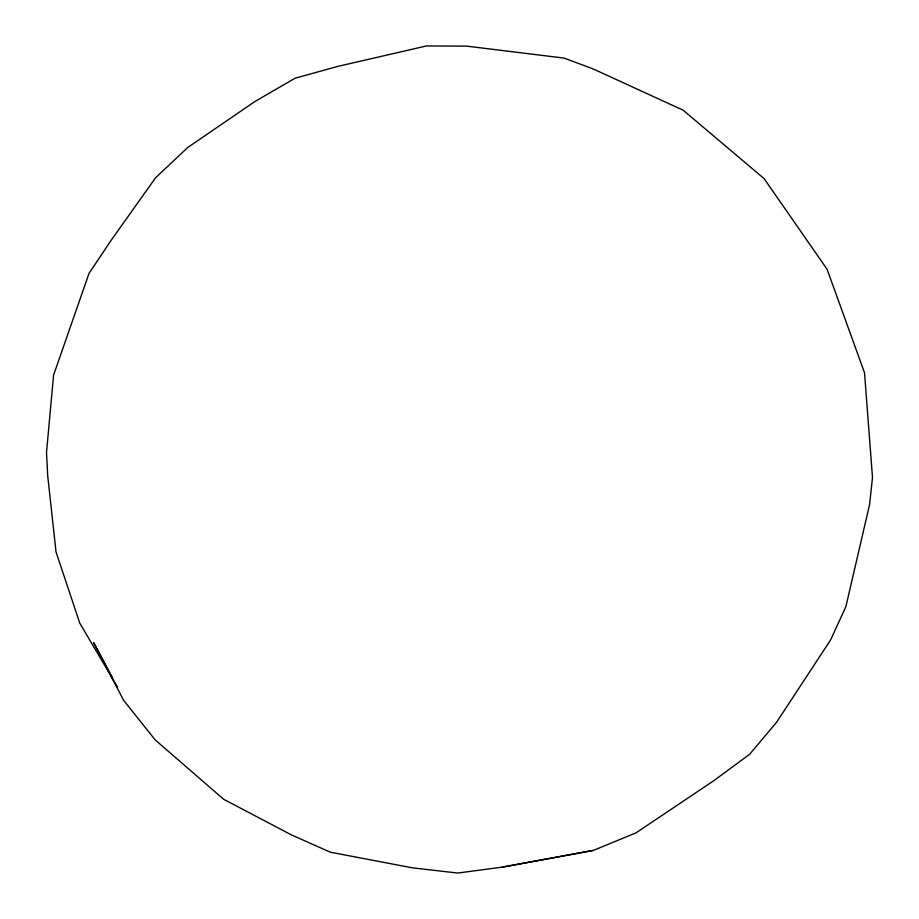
<?xml version="1.0" encoding="UTF-8"?>
<svg xmlns="http://www.w3.org/2000/svg" width="919" height="919" viewBox="0 0 919 919"><rect width="100%" height="100%" fill="white"/><g stroke="black" fill="none" stroke-linecap="round" stroke-linejoin="round"><path stroke-width="1.38" d="M112.623 677.923L93.704 642.691L123.548 700.221L155.116 739.841L223.604 799.243L291.093 834.728L330.312 852.189L412.493 867.858L457.754 873.05L502.302 867.134L593.421 850.385L636.074 832.844L713.695 780.759L749.617 754.304L776.693 722.116L830.604 639.934L845.894 606.586L869.581 504.588L872.499 477.489L864.526 372.781L827.077 269.267L764.126 178.642L683.208 110.223L593.042 68.879L564.071 58.092L466.806 46.145L426.473 45.95L338.02 66.352L295.137 78.184L255.126 101.377L187.763 147.465L155.529 177.827L110.762 240.858L89.005 273.402L53.578 375.113L46.501 452.562L47.708 475.663L56.013 551.94L79.792 623.197L117.31 686.769M502.302 867.134L593.421 850.385"/></g></svg>
